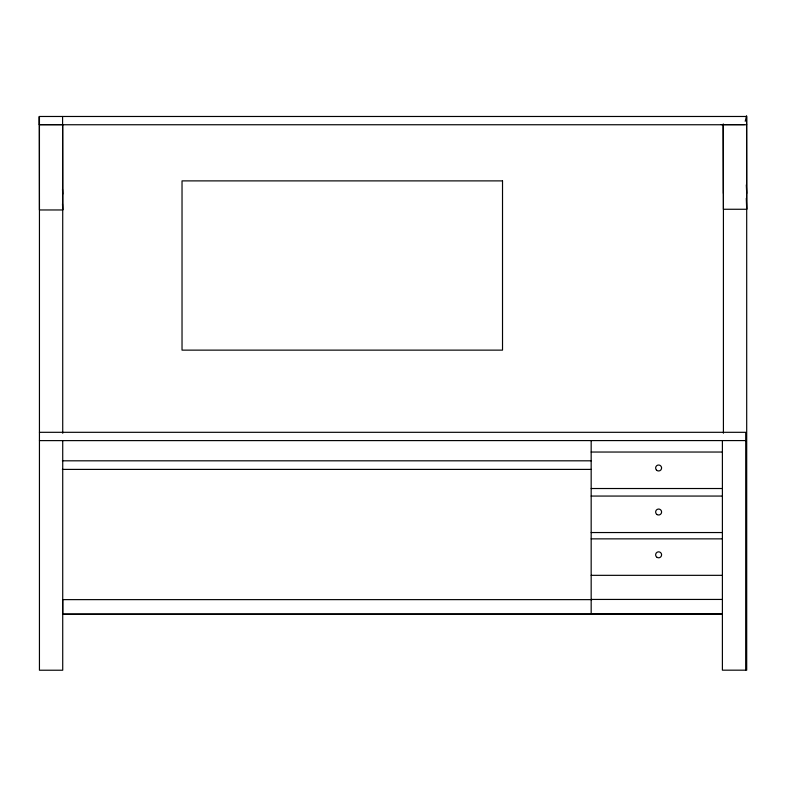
<?xml version="1.0" encoding="UTF-8"?>
<svg xmlns="http://www.w3.org/2000/svg" width="786" height="786" viewBox="0 0 786 786"><rect width="100%" height="100%" fill="white"/><g stroke="black" fill="none" stroke-linecap="round" stroke-linejoin="round"><path stroke-width="1.18" d="M745.226 121.29L746.562 115.778L746.7 209.263L723.415 209.263L723.277 123.903M62.585 124.601L39.3 124.601L39.3 116.475L39.438 209.96L62.723 209.96L62.585 116.475M721.273 124.591L744.43 124.591M39.329 124.748L746.7 124.748M39.438 432.31L745.727 432.31L745.678 670.173M39.438 440.622L745.727 440.582M591.17 452.038L722.393 452.038M62.359 460.812L591.17 460.812M62.359 469.399L591.17 469.399M591.17 488.519L722.393 488.519M591.17 496.064L722.393 496.064M591.17 532.544L722.393 532.544M591.17 538.862L722.393 538.862M591.17 575.332L722.393 575.332M591.17 599.443L722.393 599.443M592.015 599.63L62.723 599.63L62.723 614.013M722.393 613.778L591.17 613.778L591.17 440.582M722.187 614.013L62.723 614.18L722.187 614.18M746.317 184.877L746.7 193.395M62.507 189.23L62.723 194.093M746.297 198.308L746.7 209.263M62.497 203.869L62.723 209.96M723.307 124.748L723.415 193.395M723.415 124.748L723.415 433.224M722.393 440.582L722.393 670.173L746.7 670.173L746.7 116.475L39.438 116.475L39.438 670.222L62.723 670.222L62.723 440.622M62.723 124.748L62.723 433.273M502.519 180.888L182.028 180.888L182.028 350.134L502.519 350.134L502.519 180.888M656.507 470.107A2.987 2.987 0 0 0 661.498 468.761A2.987 2.987 0 0 0 657.843 465.106A2.987 2.987 0 0 0 656.507 470.107M657.125 557.402A2.987 2.987 0 0 0 661.606 554.808A2.987 2.987 0 0 0 657.125 552.224A2.987 2.987 0 0 0 657.125 557.402M657.125 514.604A2.987 2.987 0 0 0 661.606 512.02A2.987 2.987 0 0 0 657.125 509.436A2.987 2.987 0 0 0 657.125 514.604"/></g></svg>
